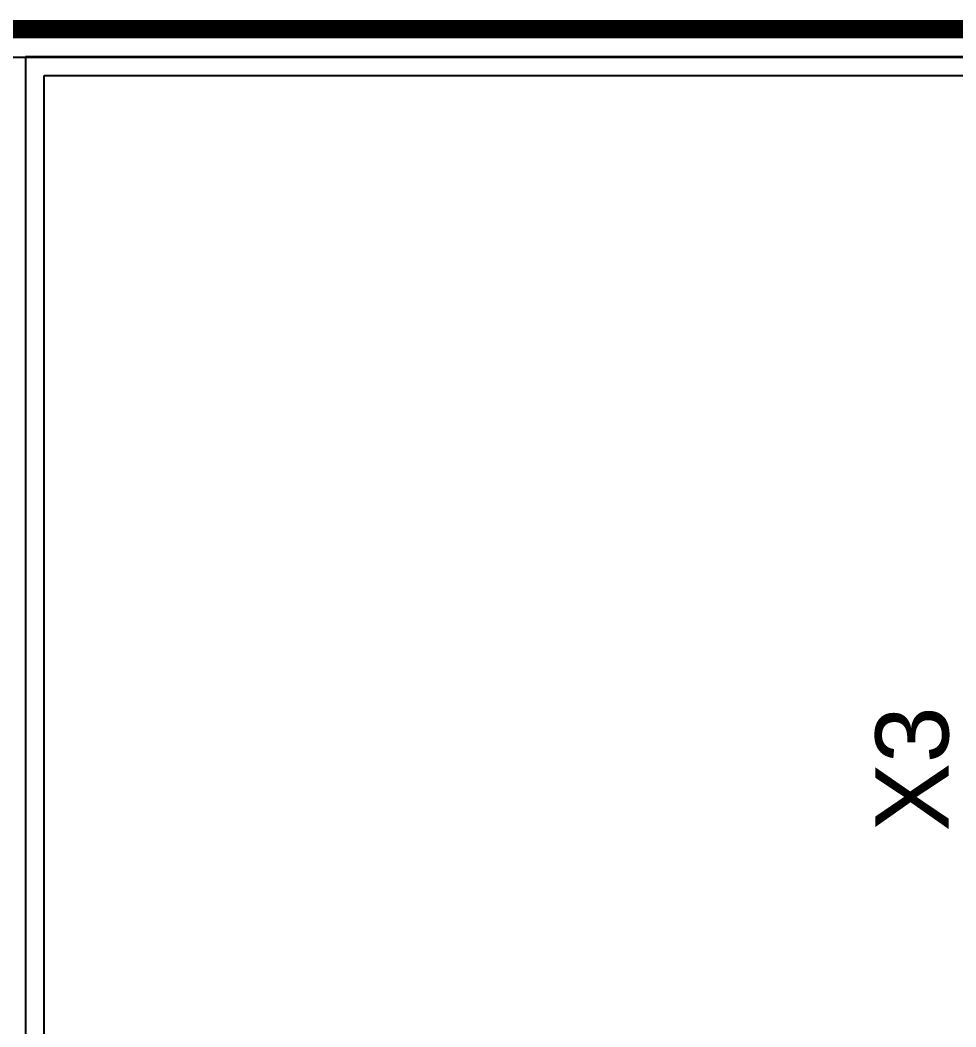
# Model space of a CAD drawing. Header units: inches. Extents: x 24 to 500, y 68 to 269.
# Drawn here: x 317.17 to 330.18, y 153.66 to 167.64 of the extents above; entities that cross this region are included whole.
import ezdxf

# ---------------------------------------------------------------- set-up
doc = ezdxf.new("R2010")
doc.units = ezdxf.units.IN
for name, color, linetype in [('Bottom Layer', 5, 'Continuous'), ('Top Layer', 1, 'Continuous'), ('Top Overlay', 2, 'Continuous')]:
    doc.layers.add(name, color=color, linetype=linetype)
doc.styles.add('Arial', font='', dxfattribs={"height": 0.2})
doc.styles.get('Arial').set_extended_font_data('Arial')

msp = doc.modelspace()

# ---------------------------------------------------------------- linework, layer by layer
at = {"layer": 'Bottom Layer'}
for p, q in [((337.313, 167.132), (317.246, 167.132)), ((317.246, 167.132), (317.246, 165.457)), ((317.505, 165.457), (317.505, 166.873)), ((317.505, 166.873), (337.221, 166.873)), ((317.246, 165.457), (317.246, 152.387)), ((317.505, 152.387), (317.505, 165.457))]:
    msp.add_line(p, q, dxfattribs=at)
at = {"layer": 'Top Layer'}
msp.add_line((312.146, 167.128), (337.114, 167.128), dxfattribs=at)
msp.add_lwpolyline([(312.146, 167.516, 0.254, 0.254, 0), (359.109, 167.516, 0.254, 0.254, 0)], format="xyseb", dxfattribs=at)

# ---------------------------------------------------------------- texts
at = {"layer": 'Top Overlay', "style": 'Arial'}
msp.add_text('X3', height=1.016, rotation=90, dxfattribs=at).set_placement((330.076, 156.373))

doc.saveas('drawing.dxf')
